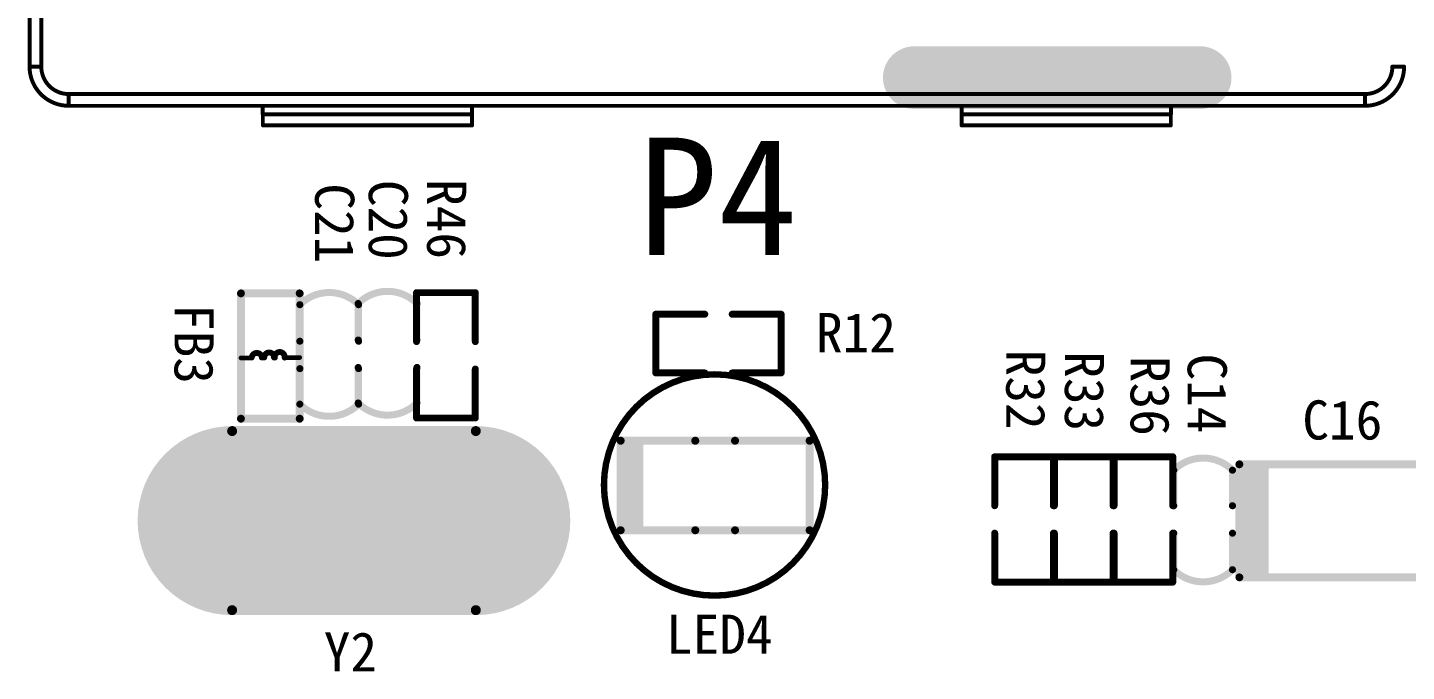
# Model space of a CAD drawing. Extents: x 741 to 1239, y 424 to 620.
# Drawn here: x 962.98 to 998.19, y 482.23 to 498.66 of the extents above; entities that cross this region are included whole.
import ezdxf

# ---------------------------------------------------------------- set-up
doc = ezdxf.new("R2010")
doc.units = 0
doc.header["$MEASUREMENT"] = 0
doc.layers.get('0').update_dxf_attribs({"linetype": 'CONTINUOUS'})
doc.layers.add('KEEPOUTLAYER', color=6, linetype='CONTINUOUS')
doc.layers.add('TOPOVERLAY', color=7, linetype='CONTINUOUS')
doc.styles.get("Standard").update_dxf_attribs({"font": 'SimSun.ttf'})

# ---------------------------------------------------------------- blocks, each defined once
blk = doc.blocks.new('XTAL_2_30')
at = {"layer": 'TOPOVERLAY', "const_width": 0.254}
for points in [[(-3.073, -2.286, -1), (-3.073, 2.286)], [(3.15, 2.286, -1), (3.15, -2.286)]]:
    blk.add_lwpolyline(points, format="xyb", dxfattribs=at)
at = {"layer": 'TOPOVERLAY'}
for points, const_width in [([(2.896, 0), (-2.845, 0)], 4.826), ([(3.15, 2.286), (-3.073, 2.286)], 0.254), ([(3.15, -2.286), (-3.073, -2.286)], 0.254)]:
    blk.add_lwpolyline(points, dxfattribs=dict(at, const_width=const_width))
for points, const_width in [([(-4.051, 0, 1), (-1.638, 0, 1)], 2.413), ([(-3.137, 2.286, 1), (-3.01, 2.286, 1)], 0.127), ([(-3.137, 2.286, 1), (-3.01, 2.286, 1)], 0.127), ([(1.689, 0, 1), (4.102, 0, 1)], 2.413), ([(3.086, 2.286, 1), (3.213, 2.286, 1)], 0.127), ([(3.086, 2.286, 1), (3.213, 2.286, 1)], 0.127), ([(-3.137, -2.286, 1), (-3.01, -2.286, 1)], 0.127), ([(-3.137, -2.286, 1), (-3.01, -2.286, 1)], 0.127), ([(3.086, -2.286, 1), (3.213, -2.286, 1)], 0.127), ([(3.086, -2.286, 1), (3.213, -2.286, 1)], 0.127)]:
    blk.add_lwpolyline(points, format="xyb", close=True, dxfattribs=dict(at, const_width=const_width))
blk = doc.blocks.new('0603_85')
at = {"layer": 'TOPOVERLAY', "const_width": 0.178}
for points in [[(-0.75, 0.35), (-0.75, 1.6)], [(-0.75, 1.6), (0.75, 1.6)], [(0.75, 0.35), (0.75, 1.6)], [(-0.75, -1.6), (-0.75, -0.35)], [(0.75, -1.6), (0.75, -0.35)], [(-0.75, -1.6), (0.75, -1.6)]]:
    blk.add_lwpolyline(points, dxfattribs=at)
at = {"layer": 'TOPOVERLAY', "const_width": 0.0889}
for points in [[(-0.794, 1.6, 1), (-0.706, 1.6, 1)], [(-0.794, 1.6, 1), (-0.706, 1.6, 1)], [(0.706, 1.6, 1), (0.794, 1.6, 1)], [(0.706, 1.6, 1), (0.794, 1.6, 1)], [(-0.794, 0.35, 1), (-0.706, 0.35, 1)], [(0.706, 0.35, 1), (0.794, 0.35, 1)], [(-0.794, -0.35, 1), (-0.706, -0.35, 1)], [(0.706, -0.35, 1), (0.794, -0.35, 1)], [(-0.794, -1.6, 1), (-0.706, -1.6, 1)], [(-0.794, -1.6, 1), (-0.706, -1.6, 1)], [(0.706, -1.6, 1), (0.794, -1.6, 1)], [(0.706, -1.6, 1), (0.794, -1.6, 1)]]:
    blk.add_lwpolyline(points, format="xyb", close=True, dxfattribs=at)
blk = doc.blocks.new('0603_95')
at = {"layer": 'TOPOVERLAY', "const_width": 0.178}
for points in [[(-0.75, 0.35), (-0.75, 1.6)], [(-0.75, 1.6), (0.75, 1.6)], [(0.75, 0.35), (0.75, 1.6)], [(-0.75, -1.6), (-0.75, -0.35)], [(0.75, -1.6), (0.75, -0.35)], [(-0.75, -1.6), (0.75, -1.6)]]:
    blk.add_lwpolyline(points, dxfattribs=at)
at = {"layer": 'TOPOVERLAY', "const_width": 0.0889}
for points in [[(-0.794, 1.6, 1), (-0.706, 1.6, 1)], [(-0.794, 1.6, 1), (-0.706, 1.6, 1)], [(0.706, 1.6, 1), (0.794, 1.6, 1)], [(0.706, 1.6, 1), (0.794, 1.6, 1)], [(-0.794, 0.35, 1), (-0.706, 0.35, 1)], [(0.706, 0.35, 1), (0.794, 0.35, 1)], [(-0.794, -0.35, 1), (-0.706, -0.35, 1)], [(0.706, -0.35, 1), (0.794, -0.35, 1)], [(-0.794, -1.6, 1), (-0.706, -1.6, 1)], [(-0.794, -1.6, 1), (-0.706, -1.6, 1)], [(0.706, -1.6, 1), (0.794, -1.6, 1)], [(0.706, -1.6, 1), (0.794, -1.6, 1)]]:
    blk.add_lwpolyline(points, format="xyb", close=True, dxfattribs=at)
blk = doc.blocks.new('0603_97')
at = {"layer": 'TOPOVERLAY', "const_width": 0.178}
for points in [[(-0.75, 0.35), (-0.75, 1.6)], [(-0.75, 1.6), (0.75, 1.6)], [(0.75, 0.35), (0.75, 1.6)], [(-0.75, -1.6), (-0.75, -0.35)], [(0.75, -1.6), (0.75, -0.35)], [(-0.75, -1.6), (0.75, -1.6)]]:
    blk.add_lwpolyline(points, dxfattribs=at)
at = {"layer": 'TOPOVERLAY', "const_width": 0.0889}
for points in [[(-0.794, 1.6, 1), (-0.706, 1.6, 1)], [(-0.794, 1.6, 1), (-0.706, 1.6, 1)], [(0.706, 1.6, 1), (0.794, 1.6, 1)], [(0.706, 1.6, 1), (0.794, 1.6, 1)], [(-0.794, 0.35, 1), (-0.706, 0.35, 1)], [(0.706, 0.35, 1), (0.794, 0.35, 1)], [(-0.794, -0.35, 1), (-0.706, -0.35, 1)], [(0.706, -0.35, 1), (0.794, -0.35, 1)], [(-0.794, -1.6, 1), (-0.706, -1.6, 1)], [(-0.794, -1.6, 1), (-0.706, -1.6, 1)], [(0.706, -1.6, 1), (0.794, -1.6, 1)], [(0.706, -1.6, 1), (0.794, -1.6, 1)]]:
    blk.add_lwpolyline(points, format="xyb", close=True, dxfattribs=at)
blk = doc.blocks.new('0603_98')
at = {"layer": 'TOPOVERLAY', "const_width": 0.178}
for points in [[(-0.75, 0.35), (-0.75, 1.6)], [(-0.75, 1.6), (0.75, 1.6)], [(0.75, 0.35), (0.75, 1.6)], [(-0.75, -1.6), (-0.75, -0.35)], [(0.75, -1.6), (0.75, -0.35)], [(-0.75, -1.6), (0.75, -1.6)]]:
    blk.add_lwpolyline(points, dxfattribs=at)
at = {"layer": 'TOPOVERLAY', "const_width": 0.0889}
for points in [[(-0.794, 1.6, 1), (-0.706, 1.6, 1)], [(-0.794, 1.6, 1), (-0.706, 1.6, 1)], [(0.706, 1.6, 1), (0.794, 1.6, 1)], [(0.706, 1.6, 1), (0.794, 1.6, 1)], [(-0.794, 0.35, 1), (-0.706, 0.35, 1)], [(0.706, 0.35, 1), (0.794, 0.35, 1)], [(-0.794, -0.35, 1), (-0.706, -0.35, 1)], [(0.706, -0.35, 1), (0.794, -0.35, 1)], [(-0.794, -1.6, 1), (-0.706, -1.6, 1)], [(-0.794, -1.6, 1), (-0.706, -1.6, 1)], [(0.706, -1.6, 1), (0.794, -1.6, 1)], [(0.706, -1.6, 1), (0.794, -1.6, 1)]]:
    blk.add_lwpolyline(points, format="xyb", close=True, dxfattribs=at)
blk = doc.blocks.new('0603_118')
at = {"layer": 'TOPOVERLAY', "const_width": 0.178}
for points in [[(-0.75, 1.6), (-0.75, 0.35)], [(-0.75, 1.6), (0.75, 1.6)], [(0.75, 1.6), (0.75, 0.35)], [(-0.75, -0.35), (-0.75, -1.6)], [(0.75, -0.35), (0.75, -1.6)], [(-0.75, -1.6), (0.75, -1.6)]]:
    blk.add_lwpolyline(points, dxfattribs=at)
at = {"layer": 'TOPOVERLAY', "const_width": 0.0889}
for points in [[(-0.794, 1.6, 1), (-0.706, 1.6, 1)], [(-0.794, 1.6, 1), (-0.706, 1.6, 1)], [(0.706, 1.6, 1), (0.794, 1.6, 1)], [(0.706, 1.6, 1), (0.794, 1.6, 1)], [(-0.794, 0.35, 1), (-0.706, 0.35, 1)], [(0.706, 0.35, 1), (0.794, 0.35, 1)], [(-0.794, -0.35, 1), (-0.706, -0.35, 1)], [(0.706, -0.35, 1), (0.794, -0.35, 1)], [(-0.794, -1.6, 1), (-0.706, -1.6, 1)], [(-0.794, -1.6, 1), (-0.706, -1.6, 1)], [(0.706, -1.6, 1), (0.794, -1.6, 1)], [(0.706, -1.6, 1), (0.794, -1.6, 1)]]:
    blk.add_lwpolyline(points, format="xyb", close=True, dxfattribs=at)
blk = doc.blocks.new('0805LED_141')
at = {"layer": 'TOPOVERLAY', "const_width": 0.203}
for points in [[(-2.591, 1.149), (-0.686, 1.149)], [(-2.591, -1.137), (-2.591, 1.149)], [(-0.686, 1.149), (0.33, 1.149)], [(0.33, 1.149), (2.235, 1.149)], [(2.235, -1.137), (2.235, 1.149)], [(-2.591, -1.137), (-0.686, -1.137)], [(-0.686, -1.137), (0.33, -1.137)], [(0.33, -1.137), (2.235, -1.137)]]:
    blk.add_lwpolyline(points, dxfattribs=at)
at = {"layer": 'TOPOVERLAY', "const_width": 0.102}
for points in [[(-2.642, 1.149, 1), (-2.54, 1.149, 1)], [(-2.642, 1.149, 1), (-2.54, 1.149, 1)], [(-0.737, 1.149, 1), (-0.635, 1.149, 1)], [(-0.737, 1.149, 1), (-0.635, 1.149, 1)], [(0.279, 1.149, 1), (0.381, 1.149, 1)], [(0.279, 1.149, 1), (0.381, 1.149, 1)], [(2.184, 1.149, 1), (2.286, 1.149, 1)], [(2.184, 1.149, 1), (2.286, 1.149, 1)], [(-2.642, -1.137, 1), (-2.54, -1.137, 1)], [(-2.642, -1.137, 1), (-2.54, -1.137, 1)], [(-0.737, -1.137, 1), (-0.635, -1.137, 1)], [(-0.737, -1.137, 1), (-0.635, -1.137, 1)], [(0.279, -1.137, 1), (0.381, -1.137, 1)], [(0.279, -1.137, 1), (0.381, -1.137, 1)], [(2.184, -1.137, 1), (2.286, -1.137, 1)], [(2.184, -1.137, 1), (2.286, -1.137, 1)]]:
    blk.add_lwpolyline(points, format="xyb", close=True, dxfattribs=at)
at = {"layer": 'TOPOVERLAY'}
blk.add_solid([(-2.575, -1.136), (-2.016, -1.136), (-2.575, 1.15), (-2.016, 1.15)], dxfattribs=at)
blk = doc.blocks.new('0603L_145')
at = {"layer": 'TOPOVERLAY'}
for points, const_width in [([(-1.613, 0.734), (1.587, 0.734)], 0.2), ([(-1.613, 0.734), (-1.613, -0.766)], 0.2), ([(-0.061, 0.734), (-0.061, 0.459)], 0.12), ([(1.587, 0.734), (1.587, -0.766)], 0.2), ([(-0.051, -0.381), (-0.051, -0.766)], 0.12), ([(-1.613, -0.766), (1.587, -0.766)], 0.2)]:
    blk.add_lwpolyline(points, dxfattribs=dict(at, const_width=const_width))
for points, const_width in [([(-1.663, 0.734, 1), (-1.563, 0.734, 1)], 0.1), ([(-1.663, 0.734, 1), (-1.563, 0.734, 1)], 0.1), ([(-0.091, 0.734, 1), (-0.031, 0.734, 1)], 0.06), ([(1.537, 0.734, 1), (1.637, 0.734, 1)], 0.1), ([(1.537, 0.734, 1), (1.637, 0.734, 1)], 0.1), ([(-0.088, 0.459, 1), (-0.013, 0.459, 1)], 0.075), ([(-0.091, 0.459, 1), (-0.031, 0.459, 1)], 0.06), ([(-0.088, 0.199, 1), (-0.013, 0.199, 1)], 0.075), ([(-0.088, 0.139, 1), (-0.013, 0.139, 1)], 0.075), ([(-0.09, -0.132, 1), (-0.015, -0.132, 1)], 0.075), ([(-0.09, -0.382, 1), (-0.015, -0.382, 1)], 0.075), ([(-0.088, -0.111, 1), (-0.013, -0.111, 1)], 0.075), ([(-0.081, -0.381, 1), (-0.021, -0.381, 1)], 0.06), ([(-1.663, -0.766, 1), (-1.563, -0.766, 1)], 0.1), ([(-1.663, -0.766, 1), (-1.563, -0.766, 1)], 0.1), ([(1.537, -0.766, 1), (1.637, -0.766, 1)], 0.1), ([(1.537, -0.766, 1), (1.637, -0.766, 1)], 0.1), ([(-0.081, -0.766, 1), (-0.021, -0.766, 1)], 0.06)]:
    blk.add_lwpolyline(points, format="xyb", close=True, dxfattribs=dict(at, const_width=const_width))
at = {"layer": 'TOPOVERLAY', "const_width": 0.15}
for points in [[(-0.051, 0.459, -0.895675), (-0.051, 0.199)], [(-0.051, 0.139, -1.026529), (-0.051, -0.111)], [(-0.052, -0.132, -1.13328), (-0.052, -0.382)]]:
    blk.add_lwpolyline(points, format="xyb", dxfattribs=at)
blk = doc.blocks.new('0603C_180')
at = {"layer": 'TOPOVERLAY', "const_width": 0.18}
for points in [[(-0.75, 1.283, -0.414214), (0.75, 1.283)], [(0.75, -1.257, -0.414214), (-0.75, -1.257)]]:
    blk.add_lwpolyline(points, format="xyb", dxfattribs=at)
for points in [[(-0.75, 0.35), (-0.75, 1.283)], [(0.75, 0.35), (0.75, 1.283)], [(-0.75, -1.257), (-0.75, -0.35)], [(0.75, -1.257), (0.75, -0.35)]]:
    blk.add_lwpolyline(points, dxfattribs=at)
at = {"layer": 'TOPOVERLAY', "const_width": 0.09}
for points in [[(-0.795, 1.283, 1), (-0.705, 1.283, 1)], [(-0.795, 1.283, 1), (-0.705, 1.283, 1)], [(0.705, 1.283, 1), (0.795, 1.283, 1)], [(0.705, 1.283, 1), (0.795, 1.283, 1)], [(-0.795, 0.35, 1), (-0.705, 0.35, 1)], [(0.705, 0.35, 1), (0.795, 0.35, 1)], [(-0.795, -0.35, 1), (-0.705, -0.35, 1)], [(0.705, -0.35, 1), (0.795, -0.35, 1)], [(-0.795, -1.257, 1), (-0.705, -1.257, 1)], [(-0.795, -1.257, 1), (-0.705, -1.257, 1)], [(0.705, -1.257, 1), (0.795, -1.257, 1)], [(0.705, -1.257, 1), (0.795, -1.257, 1)]]:
    blk.add_lwpolyline(points, format="xyb", close=True, dxfattribs=at)
blk = doc.blocks.new('0603C_181')
at = {"layer": 'TOPOVERLAY', "const_width": 0.18}
for points in [[(-0.75, 1.283, -0.414214), (0.75, 1.283)], [(0.75, -1.257, -0.414214), (-0.75, -1.257)]]:
    blk.add_lwpolyline(points, format="xyb", dxfattribs=at)
for points in [[(-0.75, 0.35), (-0.75, 1.283)], [(0.75, 0.35), (0.75, 1.283)], [(-0.75, -1.257), (-0.75, -0.35)], [(0.75, -1.257), (0.75, -0.35)]]:
    blk.add_lwpolyline(points, dxfattribs=at)
at = {"layer": 'TOPOVERLAY', "const_width": 0.09}
for points in [[(-0.795, 1.283, 1), (-0.705, 1.283, 1)], [(-0.795, 1.283, 1), (-0.705, 1.283, 1)], [(0.705, 1.283, 1), (0.795, 1.283, 1)], [(0.705, 1.283, 1), (0.795, 1.283, 1)], [(-0.795, 0.35, 1), (-0.705, 0.35, 1)], [(0.705, 0.35, 1), (0.795, 0.35, 1)], [(-0.795, -0.35, 1), (-0.705, -0.35, 1)], [(0.705, -0.35, 1), (0.795, -0.35, 1)], [(-0.795, -1.257, 1), (-0.705, -1.257, 1)], [(-0.795, -1.257, 1), (-0.705, -1.257, 1)], [(0.705, -1.257, 1), (0.795, -1.257, 1)], [(0.705, -1.257, 1), (0.795, -1.257, 1)]]:
    blk.add_lwpolyline(points, format="xyb", close=True, dxfattribs=at)
blk = doc.blocks.new('1005_185')
at = {"layer": 'TOPOVERLAY', "const_width": 0.2}
for points in [[(-2.655, 1.458), (-2.655, -1.428)], [(2.679, 1.458), (-2.655, 1.458)], [(2.679, 1.458), (2.679, -1.428)], [(2.679, -1.428), (-2.655, -1.428)]]:
    blk.add_lwpolyline(points, dxfattribs=at)
at = {"layer": 'TOPOVERLAY', "const_width": 0.1}
for points in [[(-2.705, 1.458, 1), (-2.605, 1.458, 1)], [(-2.705, 1.458, 1), (-2.605, 1.458, 1)], [(2.629, 1.458, 1), (2.729, 1.458, 1)], [(2.629, 1.458, 1), (2.729, 1.458, 1)], [(-2.705, -1.428, 1), (-2.605, -1.428, 1)], [(-2.705, -1.428, 1), (-2.605, -1.428, 1)], [(2.629, -1.428, 1), (2.729, -1.428, 1)], [(2.629, -1.428, 1), (2.729, -1.428, 1)]]:
    blk.add_lwpolyline(points, format="xyb", close=True, dxfattribs=at)
at = {"layer": 'TOPOVERLAY'}
blk.add_solid([(1.93, -1.427), (2.678, -1.427), (1.93, 1.459), (2.678, 1.459)], dxfattribs=at)
blk = doc.blocks.new('0603C_187')
at = {"layer": 'TOPOVERLAY', "const_width": 0.18}
for points in [[(-0.75, 1.283, -0.414214), (0.75, 1.283)], [(0.75, -1.257, -0.414214), (-0.75, -1.257)]]:
    blk.add_lwpolyline(points, format="xyb", dxfattribs=at)
for points in [[(-0.75, 1.283), (-0.75, 0.35)], [(0.75, 1.283), (0.75, 0.35)], [(-0.75, -0.35), (-0.75, -1.257)], [(0.75, -0.35), (0.75, -1.257)]]:
    blk.add_lwpolyline(points, dxfattribs=at)
at = {"layer": 'TOPOVERLAY', "const_width": 0.09}
for points in [[(-0.795, 1.283, 1), (-0.705, 1.283, 1)], [(-0.795, 1.283, 1), (-0.705, 1.283, 1)], [(0.705, 1.283, 1), (0.795, 1.283, 1)], [(0.705, 1.283, 1), (0.795, 1.283, 1)], [(-0.795, 0.35, 1), (-0.705, 0.35, 1)], [(0.705, 0.35, 1), (0.795, 0.35, 1)], [(-0.795, -0.35, 1), (-0.705, -0.35, 1)], [(0.705, -0.35, 1), (0.795, -0.35, 1)], [(-0.795, -1.257, 1), (-0.705, -1.257, 1)], [(-0.795, -1.257, 1), (-0.705, -1.257, 1)], [(0.705, -1.257, 1), (0.795, -1.257, 1)], [(0.705, -1.257, 1), (0.795, -1.257, 1)]]:
    blk.add_lwpolyline(points, format="xyb", close=True, dxfattribs=at)

msp = doc.modelspace()

# ---------------------------------------------------------------- linework, layer by layer
at = {"layer": 'KEEPOUTLAYER', "const_width": 1.6}
msp.add_lwpolyline([(985.627, 497.387), (992.927, 497.387)], dxfattribs=at)
at = {"layer": 'KEEPOUTLAYER', "const_width": 0.8}
for points in [[(985.227, 497.387, 1), (986.027, 497.387, 1)], [(992.527, 497.387, 1), (993.327, 497.387, 1)]]:
    msp.add_lwpolyline(points, format="xyb", close=True, dxfattribs=at)
at = {"layer": 'TOPOVERLAY', "const_width": 0.1}
for points in [[(963.035, 497.667), (963.035, 523.167)], [(963.335, 497.667), (963.335, 523.167)], [(963.035, 497.667), (963.335, 497.667)], [(997.835, 497.667), (998.135, 497.667)], [(964.035, 496.967), (997.135, 496.967)], [(964.035, 496.667), (964.035, 496.967)], [(997.135, 496.667), (997.135, 496.967)], [(964.035, 496.667), (997.135, 496.667)], [(968.99, 496.447), (968.99, 496.667)], [(968.99, 496.447), (974.335, 496.447)], [(968.992, 496.167), (968.992, 496.447)], [(974.335, 496.167), (974.335, 496.667)], [(986.835, 496.167), (986.835, 496.667)], [(986.835, 496.447), (992.179, 496.447)], [(992.177, 496.167), (992.177, 496.447)], [(992.179, 496.447), (992.179, 496.667)], [(968.992, 496.167), (974.335, 496.167)], [(986.835, 496.167), (992.177, 496.167)]]:
    msp.add_lwpolyline(points, dxfattribs=at)
at = {"layer": 'TOPOVERLAY'}
for points, const_width in [([(963.01, 497.667, 1), (963.06, 497.667, 1)], 0.05), ([(963.01, 497.667, 1), (963.06, 497.667, 1)], 0.05), ([(963.01, 497.667, 1), (963.06, 497.667, 1)], 0.05), ([(963.31, 497.667, 1), (963.36, 497.667, 1)], 0.05), ([(963.31, 497.667, 1), (963.36, 497.667, 1)], 0.05), ([(963.31, 497.667, 1), (963.36, 497.667, 1)], 0.05), ([(997.81, 497.667, 1), (997.86, 497.667, 1)], 0.05), ([(997.81, 497.667, 1), (997.86, 497.667, 1)], 0.05), ([(997.81, 497.667, 1), (997.86, 497.667, 1)], 0.05), ([(998.11, 497.667, 1), (998.16, 497.667, 1)], 0.05), ([(998.11, 497.667, 1), (998.16, 497.667, 1)], 0.05), ([(998.11, 497.667, 1), (998.16, 497.667, 1)], 0.05), ([(964.01, 496.967, 1), (964.06, 496.967, 1)], 0.05), ([(964.01, 496.967, 1), (964.06, 496.967, 1)], 0.05), ([(964.01, 496.967, 1), (964.06, 496.967, 1)], 0.05), ([(997.11, 496.967, 1), (997.16, 496.967, 1)], 0.05), ([(997.11, 496.967, 1), (997.16, 496.967, 1)], 0.05), ([(997.11, 496.967, 1), (997.16, 496.967, 1)], 0.05), ([(964.01, 496.667, 1), (964.06, 496.667, 1)], 0.05), ([(964.01, 496.667, 1), (964.06, 496.667, 1)], 0.05), ([(964.01, 496.667, 1), (964.06, 496.667, 1)], 0.05), ([(968.965, 496.667, 1), (969.015, 496.667, 1)], 0.05), ([(968.965, 496.447, 1), (969.015, 496.447, 1)], 0.05), ([(968.965, 496.447, 1), (969.015, 496.447, 1)], 0.05), ([(968.967, 496.447, 1), (969.017, 496.447, 1)], 0.05), ([(974.31, 496.667, 1), (974.36, 496.667, 1)], 0.05), ([(974.31, 496.447, 1), (974.36, 496.447, 1)], 0.05), ([(986.81, 496.667, 1), (986.86, 496.667, 1)], 0.05), ([(986.81, 496.447, 1), (986.86, 496.447, 1)], 0.05), ([(992.152, 496.447, 1), (992.202, 496.447, 1)], 0.05), ([(992.154, 496.667, 1), (992.204, 496.667, 1)], 0.05), ([(992.154, 496.447, 1), (992.204, 496.447, 1)], 0.05), ([(992.154, 496.447, 1), (992.204, 496.447, 1)], 0.05), ([(997.11, 496.667, 1), (997.16, 496.667, 1)], 0.05), ([(997.11, 496.667, 1), (997.16, 496.667, 1)], 0.05), ([(997.11, 496.667, 1), (997.16, 496.667, 1)], 0.05), ([(968.967, 496.167, 1), (969.017, 496.167, 1)], 0.05), ([(968.967, 496.167, 1), (969.017, 496.167, 1)], 0.05), ([(974.31, 496.167, 1), (974.36, 496.167, 1)], 0.05), ([(974.31, 496.167, 1), (974.36, 496.167, 1)], 0.05), ([(986.81, 496.167, 1), (986.86, 496.167, 1)], 0.05), ([(986.81, 496.167, 1), (986.86, 496.167, 1)], 0.05), ([(992.152, 496.167, 1), (992.202, 496.167, 1)], 0.05), ([(992.152, 496.167, 1), (992.202, 496.167, 1)], 0.05), ([(983.369, 486.987, 1), (977.684, 486.987, 1)], 0.127), ([(983.333, 486.987, 1), (977.721, 486.987, 1)], 0.127), ([(977.653, 486.987, 1), (977.716, 486.987, 1)], 0.0635), ([(977.689, 486.987, 1), (977.752, 486.987, 1)], 0.0635), ([(983.301, 486.987, 1), (983.365, 486.987, 1)], 0.0635), ([(983.337, 486.987, 1), (983.401, 486.987, 1)], 0.0635)]:
    msp.add_lwpolyline(points, format="xyb", close=True, dxfattribs=dict(at, const_width=const_width))
at = {"layer": 'TOPOVERLAY', "const_width": 0.1}
for points in [[(964.035, 496.667, -0.414214), (963.035, 497.667)], [(964.035, 496.967, -0.414214), (963.335, 497.667)], [(997.835, 497.667, -0.414214), (997.135, 496.967)], [(998.135, 497.667, -0.414214), (997.135, 496.667)]]:
    msp.add_lwpolyline(points, format="xyb", dxfattribs=at)

# ---------------------------------------------------------------- block references
for name, p, rotation in [('0603L_145', (969.167, 490.292), 90), ('0603_118', (980.627, 490.597), 90), ('XTAL_2_30', (971.357, 486.077), 180), ('0603C_187', (993.002, 486.107), 180), ('1005_185', (996.607, 486.087), 180)]:
    msp.add_blockref(name, p, dxfattribs=dict(rotation=rotation))
for name, p in [('0603C_180', (970.687, 490.307)), ('0603C_181', (972.177, 490.337)), ('0603_85', (973.667, 490.297)), ('0805LED_141', (980.72, 486.968)), ('0603_98', (988.43, 486.107)), ('0603_97', (989.954, 486.107)), ('0603_95', (991.478, 486.107))]:
    msp.add_blockref(name, p)

# ---------------------------------------------------------------- texts
at = {"layer": 'TOPOVERLAY'}
for s, height, rotation, p in [('P4', 3, 360, (978.567, 492.857)), ('C20', 1, 270, (971.697, 494.777)), ('R46', 1, 270, (973.187, 494.797)), ('C21', 1, 270, (970.327, 494.687)), ('FB3', 1, 270, (966.737, 491.607)), ('R12', 1, 360, (983.117, 490.377)), ('R32', 1, 270, (987.974, 490.441)), ('R33', 1, 270, (989.474, 490.401)), ('R36', 1, 270, (991.15, 490.281)), ('C14', 1, 270, (992.608, 490.343)), ('C16', 1, 360, (995.537, 488.147)), ('LED4', 1, 360, (979.287, 482.677)), ('Y2', 1, 360, (970.547, 482.227))]:
    msp.add_text(s, height=height, rotation=rotation, dxfattribs=at).set_placement(p)

doc.saveas('drawing.dxf')
